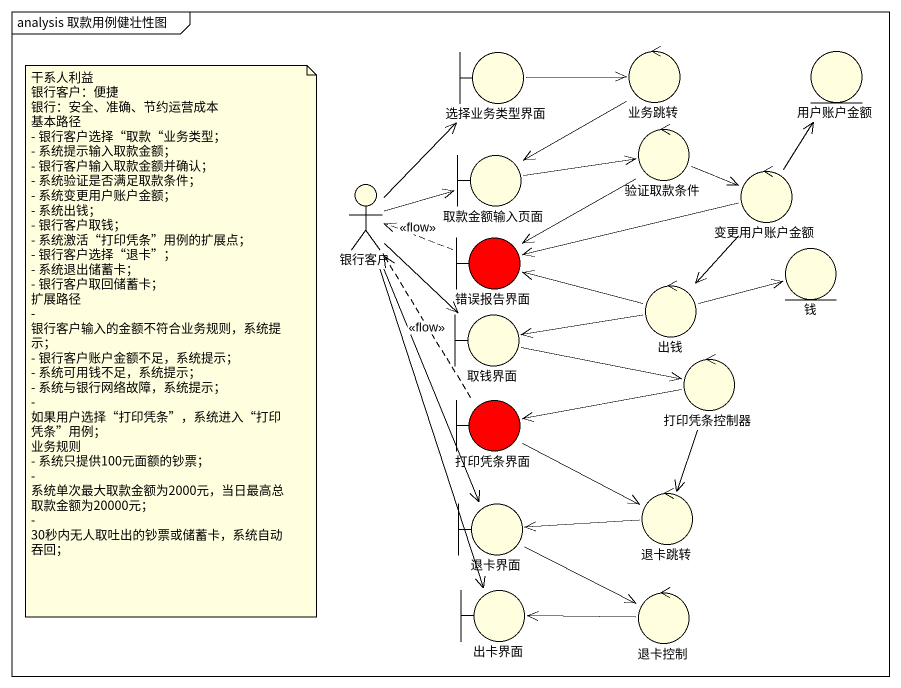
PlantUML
@startuml
mainframe analysis 取款用例健壮性图
boundary 选择业务类型界面 #FFFFE0
control 业务跳转 #FFFFE0
entity 用户账户金额 #FFFFE0
boundary 取款金额输入页面 #FFFFE0
control 验证取款条件 #FFFFE0
actor 银行客户 #FFFFE0
control 变更用户账户金额 #FFFFE0
boundary 错误报告界面 #FF0000
entity 钱 #FFFFE0
boundary 取钱界面 #FFFFE0
control 出钱 #FFFFE0
control 打印凭条控制器 #FFFFE0
boundary 打印凭条界面 #FF0000
boundary 退卡界面 #FFFFE0
control 退卡跳转 #FFFFE0
boundary 出卡界面 #FFFFE0
control 退卡控制 #FFFFE0
选择业务类型界面 -right-> 业务跳转
业务跳转 --> 取款金额输入页面
取款金额输入页面 -right-> 验证取款条件
验证取款条件 -right-> 变更用户账户金额
验证取款条件 --> 错误报告界面
银行客户 -up-> 选择业务类型界面
银行客户 -right-> 取款金额输入页面
银行客户 --> 取钱界面
银行客户 --> 退卡界面
银行客户 --> 出卡界面
变更用户账户金额 -up-> 用户账户金额
变更用户账户金额 -left-> 错误报告界面
变更用户账户金额 --> 出钱
错误报告界面 .left.> 银行客户 : <<flow>>
取钱界面 -right-> 打印凭条控制器
出钱 -left-> 错误报告界面
出钱 -right-> 钱
出钱 -left-> 取钱界面
打印凭条控制器 -left-> 打印凭条界面
打印凭条控制器 --> 退卡跳转
打印凭条界面 .up.> 银行客户 : <<flow>>
打印凭条界面 -right-> 退卡跳转
退卡界面 -right-> 退卡控制
退卡跳转 -left-> 退卡界面
退卡控制 -left-> 出卡界面
note as N1
  干系人利益
  银行客户：便捷
  银行：安全、准确、节约运营成本
  基本路径
  - 银行客户选择“取款“业务类型；
  - 系统提示输入取款金额；
  - 银行客户输入取款金额并确认；
  - 系统验证是否满足取款条件；
  - 系统变更用户账户金额；
  - 系统出钱；
  - 银行客户取钱；
  - 系统激活“打印凭条”用例的扩展点；
  - 银行客户选择“退卡”；
  - 系统退出储蓄卡；
  - 银行客户取回储蓄卡；
  扩展路径
  - 银行客户输入的金额不符合业务规则，系统提示；
  - 银行客户账户金额不足，系统提示；
  - 系统可用钱不足，系统提示；
  - 系统与银行网络故障，系统提示；
  - 如果用户选择“打印凭条”，系统进入“打印凭条”用例；
  业务规则
  - 系统只提供100元面额的钞票；
  - 系统单次最大取款金额为2000元，当日最高总取款金额为20000元；
  - 30秒内无人取吐出的钞票或储蓄卡，系统自动吞回；
end note
@enduml
